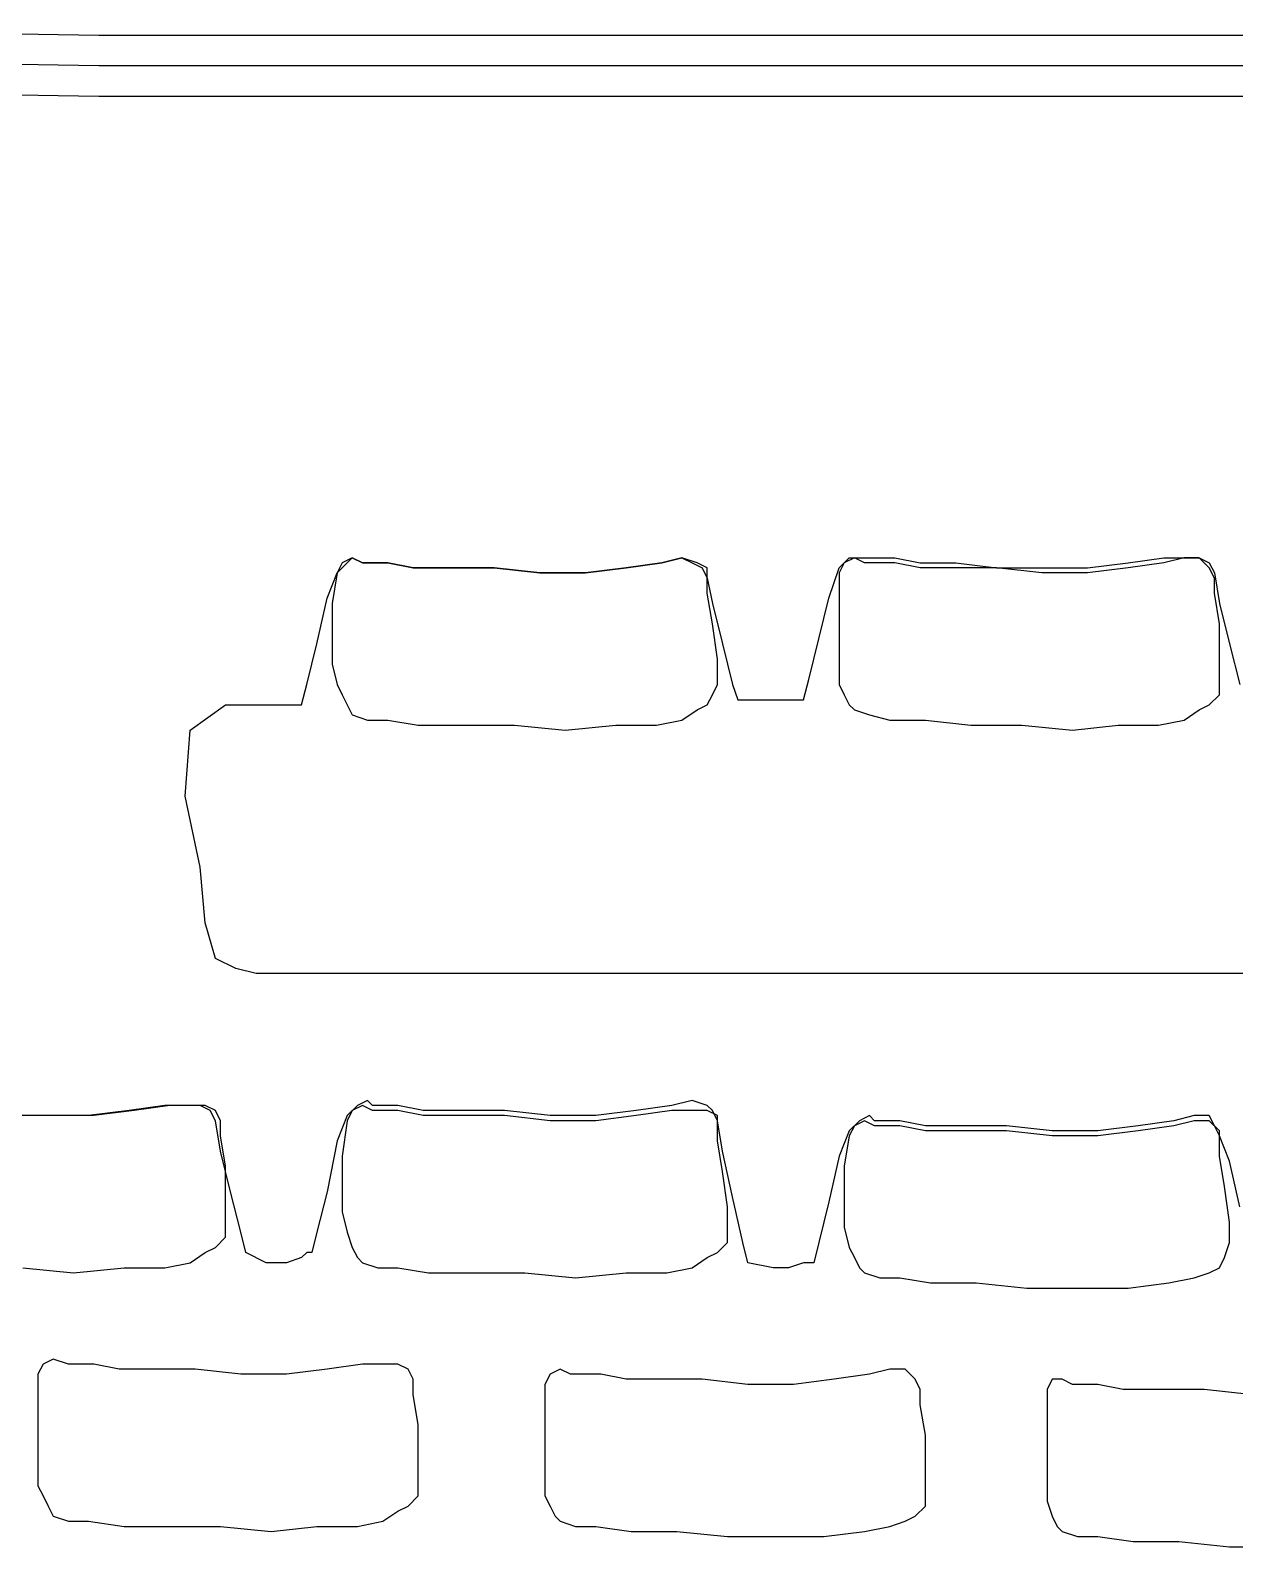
# Model space of a CAD drawing. Header units: millimetres. Extents: x 37541 to 999880, y 4425 to 1416340.
# Drawn here: x 370874.1 to 371206.4, y 1339032.4 to 1339450.7 of the extents above; entities that cross this region are included whole.
import ezdxf

# ---------------------------------------------------------------- set-up
doc = ezdxf.new("R2010")
doc.units = ezdxf.units.MM
doc.header["$LTSCALE"] = 150
doc.layers.get('0').update_dxf_attribs({"lineweight": 0})
doc.layers.add('-----20 General Symbol', color=3, linetype='Continuous')

# ---------------------------------------------------------------- blocks, each defined once
blk = doc.blocks.new('lkjlak')
for p, q in [((479690.73, 239227.23), (479650.61, 239227.88)), ((481048.47, 239227.23), (479690.73, 239227.23)), ((479690.73, 239223.35), (479650.61, 239224)), ((481048.47, 239223.35), (479690.73, 239223.35)), ((479650.61, 239220.11), (479690.73, 239219.47)), ((479690.73, 239219.47), (481048.47, 239219.47)), ((479721.15, 239158.63), (479722.44, 239159.93)), ((479721.8, 239159.93), (479721.15, 239158.63)), ((479721.8, 239159.93), (479721.15, 239158.63)), ((479723.09, 239160.58), (479721.8, 239159.93)), ((479723.09, 239160.58), (479721.8, 239159.93)), ((479722.44, 239159.93), (479723.09, 239160.58)), ((479723.09, 239160.58), (479724.39, 239159.93)), ((479724.39, 239159.93), (479723.09, 239160.58)), ((479724.39, 239159.93), (479723.09, 239160.58)), ((479724.39, 239159.93), (479725.68, 239159.93)), ((479725.68, 239159.93), (479724.39, 239159.93)), ((479725.68, 239159.93), (479724.39, 239159.93)), ((479725.68, 239159.93), (479727.62, 239159.93)), ((479727.62, 239159.93), (479725.68, 239159.93)), ((479727.62, 239159.93), (479725.68, 239159.93)), ((479725.68, 239159.93), (479725.68, 239159.93)), ((479727.62, 239159.93), (479730.86, 239159.28)), ((479730.86, 239159.28), (479727.62, 239159.93)), ((479730.86, 239159.28), (479727.62, 239159.93)), ((479758.04, 239159.28), (479762.57, 239159.93)), ((479762.57, 239159.93), (479758.04, 239159.28)), ((479762.57, 239159.93), (479758.04, 239159.28)), ((479762.57, 239159.93), (479765.16, 239160.58)), ((479765.16, 239160.58), (479762.57, 239159.93)), ((479765.16, 239160.58), (479762.57, 239159.93)), ((479762.57, 239159.93), (479762.57, 239159.93)), ((479765.16, 239160.58), (479766.45, 239159.93)), ((479767.1, 239159.93), (479765.16, 239160.58)), ((479767.1, 239159.93), (479765.16, 239160.58)), ((479766.45, 239159.93), (479767.75, 239159.28)), ((479768.39, 239159.28), (479767.1, 239159.93)), ((479768.39, 239159.28), (479767.1, 239159.93)), ((479785.22, 239159.28), (479786.51, 239160.58)), ((479785.87, 239159.93), (479785.22, 239158.63)), ((479785.87, 239159.93), (479785.22, 239158.63)), ((479787.16, 239160.58), (479785.87, 239159.93)), ((479787.16, 239160.58), (479785.87, 239159.93)), ((479786.51, 239160.58), (479787.81, 239160.58)), ((479788.45, 239159.93), (479787.16, 239160.58)), ((479788.45, 239159.93), (479787.16, 239160.58)), ((479787.81, 239160.58), (479789.1, 239160.58)), ((479790.4, 239159.93), (479788.45, 239159.93)), ((479790.4, 239159.93), (479788.45, 239159.93)), ((479789.1, 239160.58), (479790.4, 239160.58)), ((479790.4, 239160.58), (479792.34, 239160.58)), ((479792.34, 239159.93), (479790.4, 239159.93)), ((479792.34, 239159.93), (479790.4, 239159.93)), ((479790.4, 239159.93), (479790.4, 239159.93)), ((479792.34, 239160.58), (479795.57, 239159.93)), ((479795.57, 239159.28), (479792.34, 239159.93)), ((479795.57, 239159.28), (479792.34, 239159.93)), ((479795.57, 239159.93), (479800.1, 239159.93)), ((479800.1, 239159.93), (479805.28, 239159.28)), ((479816.93, 239159.28), (479822.11, 239159.93)), ((479822.11, 239159.93), (479826.64, 239160.58)), ((479826.64, 239159.93), (479822.11, 239159.28)), ((479826.64, 239159.93), (479822.11, 239159.28)), ((479826.64, 239160.58), (479829.23, 239160.58)), ((479829.23, 239160.58), (479826.64, 239159.93)), ((479829.23, 239160.58), (479826.64, 239159.93)), ((479826.64, 239159.93), (479826.64, 239159.93)), ((479829.23, 239160.58), (479831.17, 239160.58)), ((479831.17, 239160.58), (479829.23, 239160.58)), ((479831.17, 239160.58), (479829.23, 239160.58)), ((479831.17, 239160.58), (479832.46, 239159.93)), ((479832.46, 239159.28), (479831.17, 239160.58)), ((479832.46, 239159.28), (479831.17, 239160.58)), ((479832.46, 239159.93), (479833.11, 239158.63)), ((479719.86, 239155.4), (479721.15, 239158.63)), ((479721.15, 239158.63), (479720.5, 239154.75)), ((479721.15, 239158.63), (479720.5, 239154.75)), ((479721.15, 239158.63), (479721.15, 239158.63)), ((479730.86, 239159.28), (479735.39, 239159.28)), ((479735.39, 239159.28), (479730.86, 239159.28)), ((479735.39, 239159.28), (479730.86, 239159.28)), ((479735.39, 239159.28), (479741.21, 239159.28)), ((479741.21, 239159.28), (479735.39, 239159.28)), ((479741.21, 239159.28), (479735.39, 239159.28)), ((479741.21, 239159.28), (479747.04, 239158.63)), ((479747.04, 239158.63), (479741.21, 239159.28)), ((479747.04, 239158.63), (479741.21, 239159.28)), ((479747.04, 239158.63), (479752.86, 239158.63)), ((479752.86, 239158.63), (479747.04, 239158.63)), ((479752.86, 239158.63), (479747.04, 239158.63)), ((479752.86, 239158.63), (479758.04, 239159.28)), ((479758.04, 239159.28), (479752.86, 239158.63)), ((479758.04, 239159.28), (479752.86, 239158.63)), ((479767.75, 239159.28), (479768.39, 239157.99)), ((479768.39, 239157.99), (479768.39, 239159.28)), ((479768.39, 239157.99), (479768.39, 239159.28)), ((479768.39, 239157.99), (479769.04, 239154.75)), ((479768.39, 239156.04), (479768.39, 239157.99)), ((479768.39, 239157.99), (479768.39, 239157.99)), ((479768.39, 239157.99), (479768.39, 239157.99)), ((479768.39, 239156.04), (479768.39, 239157.99)), ((479783.92, 239155.4), (479785.22, 239159.28)), ((479785.22, 239158.63), (479785.22, 239154.75)), ((479785.22, 239158.63), (479785.22, 239158.63)), ((479785.22, 239158.63), (479785.22, 239154.75)), ((479800.1, 239159.28), (479795.57, 239159.28)), ((479800.1, 239159.28), (479795.57, 239159.28)), ((479805.28, 239159.28), (479800.1, 239159.28)), ((479805.28, 239159.28), (479800.1, 239159.28)), ((479805.28, 239159.28), (479811.1, 239159.28)), ((479811.1, 239158.63), (479805.28, 239159.28)), ((479811.1, 239158.63), (479805.28, 239159.28)), ((479811.1, 239159.28), (479816.93, 239159.28)), ((479816.93, 239158.63), (479811.1, 239158.63)), ((479816.93, 239158.63), (479811.1, 239158.63)), ((479822.11, 239159.28), (479816.93, 239158.63)), ((479822.11, 239159.28), (479816.93, 239158.63)), ((479833.11, 239157.99), (479832.46, 239159.28)), ((479833.11, 239157.99), (479832.46, 239159.28)), ((479833.11, 239158.63), (479833.76, 239154.75)), ((479833.11, 239156.04), (479833.11, 239157.99)), ((479833.11, 239157.99), (479833.11, 239157.99)), ((479833.11, 239157.99), (479833.11, 239157.99)), ((479833.11, 239156.04), (479833.11, 239157.99)), ((479769.04, 239152.16), (479768.39, 239156.04)), ((479769.04, 239152.16), (479768.39, 239156.04)), ((479833.76, 239152.16), (479833.11, 239156.04)), ((479833.76, 239152.16), (479833.11, 239156.04)), ((479718.56, 239149.57), (479719.86, 239155.4)), ((479720.5, 239154.75), (479720.5, 239150.87)), ((479720.5, 239154.75), (479720.5, 239150.87)), ((479769.04, 239154.75), (479770.33, 239149.57)), ((479782.63, 239150.22), (479783.92, 239155.4)), ((479785.22, 239154.75), (479785.22, 239150.87)), ((479785.22, 239154.75), (479785.22, 239150.87)), ((479833.76, 239154.75), (479835.05, 239149.57)), ((479769.69, 239147.63), (479769.04, 239152.16)), ((479769.69, 239147.63), (479769.04, 239152.16)), ((479833.76, 239147.63), (479833.76, 239152.16)), ((479833.76, 239147.63), (479833.76, 239152.16)), ((479720.5, 239150.87), (479720.5, 239146.98)), ((479720.5, 239150.87), (479720.5, 239146.98)), ((479781.34, 239145.04), (479782.63, 239150.22)), ((479785.22, 239150.87), (479785.22, 239146.98)), ((479785.22, 239150.87), (479785.22, 239146.98)), ((479717.27, 239144.4), (479718.56, 239149.57)), ((479770.33, 239149.57), (479771.63, 239144.4)), ((479835.05, 239149.57), (479836.34, 239144.4)), ((479720.5, 239146.98), (479721.15, 239144.4)), ((479720.5, 239146.98), (479721.15, 239144.4)), ((479769.69, 239144.4), (479769.69, 239147.63)), ((479769.69, 239144.4), (479769.69, 239147.63)), ((479785.22, 239146.98), (479785.22, 239144.4)), ((479785.22, 239146.98), (479785.22, 239144.4)), ((479833.76, 239144.4), (479833.76, 239147.63)), ((479833.76, 239144.4), (479833.76, 239147.63)), ((479716.62, 239141.81), (479717.27, 239144.4)), ((479721.15, 239144.4), (479721.8, 239143.1)), ((479721.15, 239144.4), (479721.15, 239144.4)), ((479721.15, 239144.4), (479721.8, 239143.1)), ((479769.04, 239143.1), (479769.69, 239144.4)), ((479769.04, 239143.1), (479769.69, 239144.4)), ((479769.69, 239144.4), (479769.69, 239144.4)), ((479771.63, 239144.4), (479772.28, 239142.45)), ((479780.69, 239142.45), (479781.34, 239145.04)), ((479785.22, 239144.4), (479785.87, 239143.1)), ((479785.22, 239144.4), (479785.22, 239144.4)), ((479785.22, 239144.4), (479785.87, 239143.1)), ((479833.76, 239143.1), (479833.76, 239144.4)), ((479833.76, 239143.1), (479833.76, 239144.4)), ((479833.76, 239144.4), (479833.76, 239144.4)), ((479721.8, 239143.1), (479722.44, 239141.81)), ((479721.8, 239143.1), (479722.44, 239141.81)), ((479768.39, 239141.81), (479769.04, 239143.1)), ((479768.39, 239141.81), (479769.04, 239143.1)), ((479772.28, 239142.45), (479774.86, 239142.45)), ((479774.86, 239142.45), (479777.45, 239142.45)), ((479777.45, 239142.45), (479778.75, 239142.45)), ((479778.75, 239142.45), (479780.04, 239142.45)), ((479780.04, 239142.45), (479780.69, 239142.45)), ((479785.87, 239143.1), (479786.51, 239141.81)), ((479785.87, 239143.1), (479786.51, 239141.81)), ((479832.46, 239141.81), (479833.76, 239143.1)), ((479832.46, 239141.81), (479833.76, 239143.1)), ((479702.38, 239138.57), (479706.91, 239141.81)), ((479706.91, 239141.81), (479716.62, 239141.81)), ((479716.62, 239141.81), (479716.62, 239141.81)), ((479722.44, 239141.81), (479723.09, 239140.51)), ((479722.44, 239141.81), (479723.09, 239140.51)), ((479723.09, 239140.51), (479725.03, 239139.87)), ((479723.09, 239140.51), (479725.03, 239139.87)), ((479765.16, 239139.87), (479767.1, 239141.16)), ((479765.16, 239139.87), (479767.1, 239141.16)), ((479767.1, 239141.16), (479768.39, 239141.81)), ((479767.1, 239141.16), (479768.39, 239141.81)), ((479786.51, 239141.81), (479787.16, 239141.16)), ((479786.51, 239141.81), (479787.16, 239141.16)), ((479787.16, 239141.16), (479789.1, 239140.51)), ((479787.16, 239141.16), (479789.1, 239140.51)), ((479789.1, 239140.51), (479791.69, 239139.87)), ((479789.1, 239140.51), (479789.1, 239140.51)), ((479789.1, 239140.51), (479791.69, 239139.87)), ((479829.23, 239139.87), (479831.17, 239141.16)), ((479829.23, 239139.87), (479831.17, 239141.16)), ((479831.17, 239141.16), (479832.46, 239141.81)), ((479831.17, 239141.16), (479832.46, 239141.81)), ((479701.74, 239130.16), (479702.38, 239138.57)), ((479725.03, 239139.87), (479727.62, 239139.87)), ((479725.03, 239139.87), (479725.03, 239139.87)), ((479725.03, 239139.87), (479727.62, 239139.87)), ((479727.62, 239139.87), (479731.5, 239139.22)), ((479727.62, 239139.87), (479731.5, 239139.22)), ((479731.5, 239139.22), (479737.33, 239139.22)), ((479731.5, 239139.22), (479737.33, 239139.22)), ((479737.33, 239139.22), (479743.8, 239139.22)), ((479737.33, 239139.22), (479743.8, 239139.22)), ((479743.8, 239139.22), (479750.27, 239138.57)), ((479743.8, 239139.22), (479750.27, 239138.57)), ((479750.27, 239138.57), (479756.74, 239139.22)), ((479750.27, 239138.57), (479756.74, 239139.22)), ((479756.74, 239139.22), (479761.92, 239139.22)), ((479756.74, 239139.22), (479761.92, 239139.22)), ((479761.92, 239139.22), (479765.16, 239139.87)), ((479761.92, 239139.22), (479765.16, 239139.87)), ((479765.16, 239139.87), (479765.16, 239139.87)), ((479791.69, 239139.87), (479796.22, 239139.87)), ((479791.69, 239139.87), (479796.22, 239139.87)), ((479796.22, 239139.87), (479802.04, 239139.22)), ((479796.22, 239139.87), (479802.04, 239139.22)), ((479802.04, 239139.22), (479808.52, 239139.22)), ((479802.04, 239139.22), (479808.52, 239139.22)), ((479808.52, 239139.22), (479814.99, 239138.57)), ((479808.52, 239139.22), (479814.99, 239138.57)), ((479814.99, 239138.57), (479820.81, 239139.22)), ((479814.99, 239138.57), (479820.81, 239139.22)), ((479820.81, 239139.22), (479825.99, 239139.22)), ((479820.81, 239139.22), (479825.99, 239139.22)), ((479825.99, 239139.22), (479829.23, 239139.87)), ((479825.99, 239139.22), (479829.23, 239139.87)), ((479829.23, 239139.87), (479829.23, 239139.87)), ((479703.68, 239121.1), (479701.74, 239130.16)), ((479704.32, 239113.98), (479703.68, 239121.1)), ((479705.62, 239109.45), (479704.32, 239113.98)), ((479708.21, 239108.16), (479705.62, 239109.45)), ((479710.8, 239107.51), (479708.21, 239108.16)), ((479712.09, 239107.51), (479710.8, 239107.51)), ((479714.68, 239107.51), (479712.09, 239107.51)), ((479723.09, 239107.51), (479714.68, 239107.51)), ((479735.39, 239107.51), (479723.09, 239107.51)), ((479752.21, 239107.51), (479735.39, 239107.51)), ((479771.63, 239107.51), (479752.21, 239107.51)), ((479792.98, 239107.51), (479771.63, 239107.51)), ((479816.28, 239107.51), (479792.98, 239107.51)), ((479840.23, 239107.51), (479816.28, 239107.51)), ((479699.15, 239090.68), (479694.62, 239090.04)), ((479699.79, 239090.68), (479695.26, 239090.04)), ((479699.79, 239090.68), (479695.26, 239090.04)), ((479701.74, 239090.68), (479699.15, 239090.68)), ((479702.38, 239090.68), (479699.79, 239090.68)), ((479702.38, 239090.68), (479699.79, 239090.68)), ((479699.79, 239090.68), (479699.79, 239090.68)), ((479703.68, 239090.68), (479701.74, 239090.68)), ((479704.32, 239090.68), (479702.38, 239090.68)), ((479704.32, 239090.68), (479702.38, 239090.68)), ((479704.97, 239090.04), (479703.68, 239090.68)), ((479705.62, 239090.04), (479704.32, 239090.68)), ((479705.62, 239090.04), (479704.32, 239090.68)), ((479723.74, 239090.68), (479722.44, 239089.39)), ((479724.39, 239090.68), (479723.09, 239090.04)), ((479724.39, 239090.68), (479723.09, 239090.04)), ((479725.03, 239091.33), (479723.74, 239090.68)), ((479725.68, 239090.04), (479724.39, 239090.68)), ((479725.68, 239090.04), (479724.39, 239090.68)), ((479725.68, 239090.68), (479725.03, 239091.33)), ((479726.97, 239090.68), (479725.68, 239090.68)), ((479728.92, 239090.68), (479726.97, 239090.68)), ((479732.15, 239090.04), (479728.92, 239090.68)), ((479763.86, 239090.68), (479759.33, 239090.04)), ((479766.45, 239091.33), (479763.86, 239090.68)), ((479768.39, 239090.68), (479766.45, 239091.33)), ((479769.04, 239090.04), (479768.39, 239090.68)), ((479683.62, 239089.39), (479677.79, 239089.39)), ((479684.26, 239089.39), (479678.44, 239089.39)), ((479684.26, 239089.39), (479678.44, 239089.39)), ((479689.44, 239089.39), (479683.62, 239089.39)), ((479690.09, 239089.39), (479684.26, 239089.39)), ((479690.09, 239089.39), (479684.26, 239089.39)), ((479694.62, 239090.04), (479689.44, 239089.39)), ((479695.26, 239090.04), (479690.09, 239089.39)), ((479695.26, 239090.04), (479690.09, 239089.39)), ((479705.62, 239088.74), (479704.97, 239090.04)), ((479706.27, 239088.74), (479705.62, 239090.04)), ((479706.27, 239088.74), (479705.62, 239090.04)), ((479706.27, 239084.86), (479705.62, 239088.74)), ((479706.27, 239086.8), (479706.27, 239088.74)), ((479706.27, 239088.74), (479706.27, 239088.74)), ((479706.27, 239088.74), (479706.27, 239088.74)), ((479706.27, 239086.8), (479706.27, 239088.74)), ((479722.44, 239089.39), (479721.15, 239086.15)), ((479722.44, 239088.74), (479721.8, 239084.21)), ((479722.44, 239088.74), (479721.8, 239084.21)), ((479723.09, 239090.04), (479722.44, 239088.74)), ((479723.09, 239090.04), (479722.44, 239088.74)), ((479722.44, 239088.74), (479722.44, 239088.74)), ((479727.62, 239090.04), (479725.68, 239090.04)), ((479727.62, 239090.04), (479725.68, 239090.04)), ((479728.92, 239090.04), (479727.62, 239090.04)), ((479728.92, 239090.04), (479727.62, 239090.04)), ((479727.62, 239090.04), (479727.62, 239090.04)), ((479732.15, 239089.39), (479728.92, 239090.04)), ((479732.15, 239089.39), (479728.92, 239090.04)), ((479736.68, 239090.04), (479732.15, 239090.04)), ((479736.68, 239089.39), (479732.15, 239089.39)), ((479736.68, 239089.39), (479732.15, 239089.39)), ((479742.51, 239090.04), (479736.68, 239090.04)), ((479742.51, 239089.39), (479736.68, 239089.39)), ((479742.51, 239089.39), (479736.68, 239089.39)), ((479748.33, 239089.39), (479742.51, 239090.04)), ((479748.33, 239088.74), (479742.51, 239089.39)), ((479748.33, 239088.74), (479742.51, 239089.39)), ((479754.16, 239089.39), (479748.33, 239089.39)), ((479754.16, 239088.74), (479748.33, 239088.74)), ((479754.16, 239088.74), (479748.33, 239088.74)), ((479759.33, 239090.04), (479754.16, 239089.39)), ((479759.33, 239089.39), (479754.16, 239088.74)), ((479759.33, 239089.39), (479754.16, 239088.74)), ((479763.86, 239090.04), (479759.33, 239089.39)), ((479763.86, 239090.04), (479759.33, 239089.39)), ((479766.45, 239090.04), (479763.86, 239090.04)), ((479766.45, 239090.04), (479763.86, 239090.04)), ((479763.86, 239090.04), (479763.86, 239090.04)), ((479768.39, 239090.04), (479766.45, 239090.04)), ((479768.39, 239090.04), (479766.45, 239090.04)), ((479769.69, 239089.39), (479768.39, 239090.04)), ((479769.69, 239089.39), (479768.39, 239090.04)), ((479769.69, 239088.74), (479769.04, 239090.04)), ((479769.69, 239088.09), (479769.69, 239089.39)), ((479769.69, 239088.09), (479769.69, 239089.39)), ((479770.33, 239084.86), (479769.69, 239088.74)), ((479787.81, 239088.74), (479786.51, 239087.45)), ((479788.45, 239088.74), (479787.16, 239088.09)), ((479788.45, 239088.74), (479787.16, 239088.09)), ((479789.1, 239089.39), (479787.81, 239088.74)), ((479789.75, 239088.09), (479788.45, 239088.74)), ((479789.75, 239088.09), (479788.45, 239088.74)), ((479789.75, 239088.74), (479789.1, 239089.39)), ((479791.04, 239088.74), (479789.75, 239088.74)), ((479792.98, 239088.74), (479791.04, 239088.74)), ((479796.22, 239088.09), (479792.98, 239088.74)), ((479827.93, 239088.74), (479823.4, 239088.09)), ((479830.52, 239089.39), (479827.93, 239088.74)), ((479830.52, 239088.74), (479827.93, 239088.09)), ((479830.52, 239088.74), (479827.93, 239088.09)), ((479832.46, 239089.39), (479830.52, 239089.39)), ((479832.46, 239088.74), (479830.52, 239088.74)), ((479832.46, 239088.74), (479830.52, 239088.74)), ((479833.11, 239088.09), (479832.46, 239089.39)), ((479833.76, 239087.45), (479832.46, 239088.74)), ((479833.76, 239087.45), (479832.46, 239088.74)), ((479706.91, 239082.92), (479706.27, 239086.8)), ((479706.91, 239082.92), (479706.27, 239086.8)), ((479769.69, 239086.15), (479769.69, 239088.09)), ((479769.69, 239088.09), (479769.69, 239088.09)), ((479769.69, 239088.09), (479769.69, 239088.09)), ((479769.69, 239086.15), (479769.69, 239088.09)), ((479786.51, 239087.45), (479785.22, 239084.21)), ((479786.51, 239086.8), (479785.87, 239082.92)), ((479786.51, 239086.8), (479785.87, 239082.92)), ((479787.16, 239088.09), (479786.51, 239086.8)), ((479787.16, 239088.09), (479786.51, 239086.8)), ((479786.51, 239086.8), (479786.51, 239086.8)), ((479791.04, 239088.09), (479789.75, 239088.09)), ((479791.04, 239088.09), (479789.75, 239088.09)), ((479792.98, 239088.09), (479791.04, 239088.09)), ((479792.98, 239088.09), (479791.04, 239088.09)), ((479791.04, 239088.09), (479791.04, 239088.09)), ((479796.22, 239087.45), (479792.98, 239088.09)), ((479796.22, 239087.45), (479792.98, 239088.09)), ((479800.75, 239088.09), (479796.22, 239088.09)), ((479800.75, 239087.45), (479796.22, 239087.45)), ((479800.75, 239087.45), (479796.22, 239087.45)), ((479806.57, 239088.09), (479800.75, 239088.09)), ((479806.57, 239087.45), (479800.75, 239087.45)), ((479806.57, 239087.45), (479800.75, 239087.45)), ((479812.4, 239087.45), (479806.57, 239088.09)), ((479812.4, 239086.8), (479806.57, 239087.45)), ((479812.4, 239086.8), (479806.57, 239087.45)), ((479818.22, 239087.45), (479812.4, 239087.45)), ((479818.22, 239086.8), (479812.4, 239086.8)), ((479818.22, 239086.8), (479812.4, 239086.8)), ((479823.4, 239088.09), (479818.22, 239087.45)), ((479823.4, 239087.45), (479818.22, 239086.8)), ((479823.4, 239087.45), (479818.22, 239086.8)), ((479827.93, 239088.09), (479823.4, 239087.45)), ((479827.93, 239088.09), (479823.4, 239087.45)), ((479827.93, 239088.09), (479827.93, 239088.09)), ((479833.76, 239086.8), (479833.11, 239088.09)), ((479833.76, 239086.15), (479833.76, 239087.45)), ((479833.76, 239086.15), (479833.76, 239087.45)), ((479835.05, 239083.56), (479833.76, 239086.8)), ((479707.56, 239079.68), (479706.27, 239084.86)), ((479721.15, 239086.15), (479719.86, 239079.68)), ((479770.33, 239082.27), (479769.69, 239086.15)), ((479770.33, 239082.27), (479769.69, 239086.15)), ((479771.63, 239079.03), (479770.33, 239084.86)), ((479833.76, 239084.21), (479833.76, 239086.15)), ((479833.76, 239086.15), (479833.76, 239086.15)), ((479833.76, 239086.15), (479833.76, 239086.15)), ((479833.76, 239084.21), (479833.76, 239086.15)), ((479706.91, 239078.39), (479706.91, 239082.92)), ((479706.91, 239078.39), (479706.91, 239082.92)), ((479721.8, 239084.21), (479721.8, 239080.33)), ((479721.8, 239084.21), (479721.8, 239080.33)), ((479785.22, 239084.21), (479783.92, 239078.39)), ((479785.87, 239082.92), (479785.87, 239079.03)), ((479785.87, 239082.92), (479785.87, 239079.03)), ((479834.4, 239080.33), (479833.76, 239084.21)), ((479834.4, 239080.33), (479833.76, 239084.21)), ((479836.34, 239077.74), (479835.05, 239083.56)), ((479770.98, 239077.74), (479770.33, 239082.27)), ((479770.98, 239077.74), (479770.33, 239082.27)), ((479708.85, 239074.5), (479707.56, 239079.68)), ((479719.86, 239079.68), (479718.56, 239074.5)), ((479721.8, 239080.33), (479721.8, 239077.09)), ((479721.8, 239080.33), (479721.8, 239077.09)), ((479772.92, 239073.21), (479771.63, 239079.03)), ((479785.87, 239079.03), (479785.87, 239075.15)), ((479785.87, 239079.03), (479785.87, 239075.15)), ((479835.05, 239075.8), (479834.4, 239080.33)), ((479835.05, 239075.8), (479834.4, 239080.33)), ((479706.91, 239075.15), (479706.91, 239078.39)), ((479706.91, 239075.15), (479706.91, 239078.39)), ((479721.8, 239077.09), (479722.44, 239074.5)), ((479721.8, 239077.09), (479722.44, 239074.5)), ((479770.98, 239074.5), (479770.98, 239077.74)), ((479770.98, 239074.5), (479770.98, 239077.74)), ((479783.92, 239078.39), (479782.63, 239073.21)), ((479706.91, 239073.86), (479706.91, 239075.15)), ((479706.91, 239073.86), (479706.91, 239075.15)), ((479706.91, 239075.15), (479706.91, 239075.15)), ((479785.87, 239075.15), (479786.51, 239072.56)), ((479785.87, 239075.15), (479786.51, 239072.56)), ((479835.05, 239073.21), (479835.05, 239075.8)), ((479835.05, 239073.21), (479835.05, 239075.8)), ((479705.62, 239072.56), (479706.91, 239073.86)), ((479705.62, 239072.56), (479706.91, 239073.86)), ((479709.5, 239071.91), (479708.85, 239074.5)), ((479718.56, 239074.5), (479717.91, 239071.91)), ((479722.44, 239074.5), (479723.09, 239072.56)), ((479722.44, 239074.5), (479722.44, 239074.5)), ((479722.44, 239074.5), (479723.09, 239072.56)), ((479769.69, 239071.91), (479770.98, 239073.21)), ((479769.69, 239071.91), (479770.98, 239073.21)), ((479770.98, 239073.21), (479770.98, 239074.5)), ((479770.98, 239073.21), (479770.98, 239074.5)), ((479770.98, 239074.5), (479770.98, 239074.5)), ((479773.57, 239070.62), (479772.92, 239073.21)), ((479782.63, 239073.21), (479781.98, 239070.62)), ((479834.4, 239071.27), (479835.05, 239073.21)), ((479834.4, 239071.27), (479835.05, 239073.21)), ((479835.05, 239073.21), (479835.05, 239073.21)), ((479702.38, 239070.62), (479704.32, 239071.91)), ((479702.38, 239070.62), (479704.32, 239071.91)), ((479704.32, 239071.91), (479705.62, 239072.56)), ((479704.32, 239071.91), (479705.62, 239072.56)), ((479712.09, 239070.62), (479709.5, 239071.91)), ((479716.62, 239071.27), (479714.68, 239070.62)), ((479717.27, 239071.91), (479716.62, 239071.27)), ((479717.91, 239071.91), (479717.27, 239071.91)), ((479723.09, 239072.56), (479723.74, 239071.27)), ((479723.09, 239072.56), (479723.74, 239071.27)), ((479723.74, 239071.27), (479724.39, 239070.62)), ((479723.74, 239071.27), (479724.39, 239070.62)), ((479766.45, 239069.97), (479768.39, 239071.27)), ((479766.45, 239069.97), (479768.39, 239071.27)), ((479768.39, 239071.27), (479769.69, 239071.91)), ((479768.39, 239071.27), (479769.69, 239071.91)), ((479786.51, 239072.56), (479787.16, 239071.27)), ((479786.51, 239072.56), (479786.51, 239072.56)), ((479786.51, 239072.56), (479787.16, 239071.27)), ((479787.16, 239071.27), (479787.81, 239069.97)), ((479787.16, 239071.27), (479787.81, 239069.97)), ((479833.76, 239069.97), (479834.4, 239071.27)), ((479833.76, 239069.97), (479834.4, 239071.27)), ((479681.03, 239069.97), (479687.5, 239069.33)), ((479681.03, 239069.97), (479687.5, 239069.33)), ((479687.5, 239069.33), (479693.97, 239069.97)), ((479687.5, 239069.33), (479693.97, 239069.97)), ((479693.97, 239069.97), (479699.15, 239069.97)), ((479693.97, 239069.97), (479699.15, 239069.97)), ((479699.15, 239069.97), (479702.38, 239070.62)), ((479699.15, 239069.97), (479702.38, 239070.62)), ((479702.38, 239070.62), (479702.38, 239070.62)), ((479714.68, 239070.62), (479712.09, 239070.62)), ((479724.39, 239070.62), (479726.33, 239069.97)), ((479724.39, 239070.62), (479726.33, 239069.97)), ((479726.33, 239069.97), (479728.92, 239069.97)), ((479726.33, 239069.97), (479726.33, 239069.97)), ((479726.33, 239069.97), (479728.92, 239069.97)), ((479728.92, 239069.97), (479732.8, 239069.33)), ((479728.92, 239069.97), (479732.8, 239069.33)), ((479732.8, 239069.33), (479738.62, 239069.33)), ((479732.8, 239069.33), (479738.62, 239069.33)), ((479738.62, 239069.33), (479745.09, 239069.33)), ((479738.62, 239069.33), (479745.09, 239069.33)), ((479745.09, 239069.33), (479751.57, 239068.68)), ((479745.09, 239069.33), (479751.57, 239068.68)), ((479751.57, 239068.68), (479758.04, 239069.33)), ((479751.57, 239068.68), (479758.04, 239069.33)), ((479758.04, 239069.33), (479763.22, 239069.33)), ((479758.04, 239069.33), (479763.22, 239069.33)), ((479763.22, 239069.33), (479766.45, 239069.97)), ((479763.22, 239069.33), (479766.45, 239069.97)), ((479766.45, 239069.97), (479766.45, 239069.97)), ((479776.81, 239069.97), (479773.57, 239070.62)), ((479778.75, 239069.97), (479776.81, 239069.97)), ((479780.69, 239070.62), (479778.75, 239069.97)), ((479781.34, 239070.62), (479780.69, 239070.62)), ((479781.98, 239070.62), (479781.34, 239070.62)), ((479787.81, 239069.97), (479788.45, 239069.33)), ((479787.81, 239069.97), (479788.45, 239069.33)), ((479788.45, 239069.33), (479790.4, 239068.68)), ((479788.45, 239069.33), (479790.4, 239068.68)), ((479830.52, 239068.68), (479832.46, 239069.33)), ((479830.52, 239068.68), (479832.46, 239069.33)), ((479832.46, 239069.33), (479833.76, 239069.97)), ((479832.46, 239069.33), (479833.76, 239069.97)), ((479790.4, 239068.68), (479792.98, 239068.68)), ((479790.4, 239068.68), (479790.4, 239068.68)), ((479790.4, 239068.68), (479792.98, 239068.68)), ((479792.98, 239068.68), (479796.87, 239068.03)), ((479792.98, 239068.68), (479796.87, 239068.03)), ((479796.87, 239068.03), (479802.69, 239068.03)), ((479796.87, 239068.03), (479802.69, 239068.03)), ((479802.69, 239068.03), (479809.16, 239067.38)), ((479802.69, 239068.03), (479809.16, 239067.38)), ((479809.16, 239067.38), (479815.63, 239067.38)), ((479809.16, 239067.38), (479815.63, 239067.38)), ((479815.63, 239067.38), (479822.11, 239067.38)), ((479815.63, 239067.38), (479822.11, 239067.38)), ((479822.11, 239067.38), (479827.28, 239068.03)), ((479822.11, 239067.38), (479827.28, 239068.03)), ((479827.28, 239068.03), (479830.52, 239068.68)), ((479827.28, 239068.03), (479830.52, 239068.68)), ((479830.52, 239068.68), (479830.52, 239068.68)), ((479683.62, 239057.68), (479682.97, 239056.38)), ((479683.62, 239057.68), (479682.97, 239056.38)), ((479684.91, 239058.32), (479683.62, 239057.68)), ((479684.91, 239058.32), (479683.62, 239057.68)), ((479686.85, 239057.68), (479684.91, 239058.32)), ((479686.85, 239057.68), (479684.91, 239058.32)), ((479688.15, 239057.68), (479686.85, 239057.68)), ((479688.15, 239057.68), (479686.85, 239057.68)), ((479690.09, 239057.68), (479688.15, 239057.68)), ((479690.09, 239057.68), (479688.15, 239057.68)), ((479688.15, 239057.68), (479688.15, 239057.68)), ((479693.32, 239057.03), (479690.09, 239057.68)), ((479693.32, 239057.03), (479690.09, 239057.68)), ((479724.39, 239057.68), (479719.86, 239057.03)), ((479724.39, 239057.68), (479719.86, 239057.03)), ((479726.97, 239057.68), (479724.39, 239057.68)), ((479726.97, 239057.68), (479724.39, 239057.68)), ((479724.39, 239057.68), (479724.39, 239057.68)), ((479728.92, 239057.68), (479726.97, 239057.68)), ((479728.92, 239057.68), (479726.97, 239057.68)), ((479730.21, 239057.03), (479728.92, 239057.68)), ((479730.21, 239057.03), (479728.92, 239057.68)), ((479682.97, 239056.38), (479682.97, 239052.5)), ((479682.97, 239056.38), (479682.97, 239056.38)), ((479682.97, 239056.38), (479682.97, 239052.5)), ((479697.85, 239057.03), (479693.32, 239057.03)), ((479697.85, 239057.03), (479693.32, 239057.03)), ((479703.03, 239057.03), (479697.85, 239057.03)), ((479703.03, 239057.03), (479697.85, 239057.03)), ((479708.85, 239056.38), (479703.03, 239057.03)), ((479708.85, 239056.38), (479703.03, 239057.03)), ((479714.68, 239056.38), (479708.85, 239056.38)), ((479714.68, 239056.38), (479708.85, 239056.38)), ((479719.86, 239057.03), (479714.68, 239056.38)), ((479719.86, 239057.03), (479714.68, 239056.38)), ((479730.86, 239055.74), (479730.21, 239057.03)), ((479730.86, 239055.74), (479730.21, 239057.03)), ((479730.86, 239053.79), (479730.86, 239055.74)), ((479730.86, 239055.74), (479730.86, 239055.74)), ((479730.86, 239055.74), (479730.86, 239055.74)), ((479730.86, 239053.79), (479730.86, 239055.74)), ((479748.33, 239056.38), (479747.68, 239055.09)), ((479748.33, 239056.38), (479747.68, 239055.09)), ((479749.62, 239057.03), (479748.33, 239056.38)), ((479749.62, 239057.03), (479748.33, 239056.38)), ((479750.92, 239056.38), (479749.62, 239057.03)), ((479750.92, 239056.38), (479749.62, 239057.03)), ((479752.86, 239056.38), (479750.92, 239056.38)), ((479752.86, 239056.38), (479750.92, 239056.38)), ((479754.8, 239056.38), (479752.86, 239056.38)), ((479754.8, 239056.38), (479752.86, 239056.38)), ((479752.86, 239056.38), (479752.86, 239056.38)), ((479758.04, 239055.74), (479754.8, 239056.38)), ((479758.04, 239055.74), (479754.8, 239056.38)), ((479762.57, 239055.74), (479758.04, 239055.74)), ((479762.57, 239055.74), (479758.04, 239055.74)), ((479767.75, 239055.74), (479762.57, 239055.74)), ((479767.75, 239055.74), (479762.57, 239055.74)), ((479773.57, 239055.09), (479767.75, 239055.74)), ((479773.57, 239055.09), (479767.75, 239055.74)), ((479784.57, 239055.74), (479779.39, 239055.09)), ((479784.57, 239055.74), (479779.39, 239055.09)), ((479789.1, 239056.38), (479784.57, 239055.74)), ((479789.1, 239056.38), (479784.57, 239055.74)), ((479791.69, 239057.03), (479789.1, 239056.38)), ((479791.69, 239057.03), (479789.1, 239056.38)), ((479789.1, 239056.38), (479789.1, 239056.38)), ((479793.63, 239057.03), (479791.69, 239057.03)), ((479793.63, 239057.03), (479791.69, 239057.03)), ((479794.93, 239055.74), (479793.63, 239057.03)), ((479794.93, 239055.74), (479793.63, 239057.03)), ((479795.57, 239054.44), (479794.93, 239055.74)), ((479795.57, 239054.44), (479794.93, 239055.74)), ((479812.4, 239055.74), (479811.75, 239054.44)), ((479812.4, 239055.74), (479811.75, 239054.44)), ((479813.69, 239055.74), (479812.4, 239055.74)), ((479813.69, 239055.74), (479812.4, 239055.74)), ((479814.99, 239055.09), (479813.69, 239055.74)), ((479814.99, 239055.09), (479813.69, 239055.74)), ((479731.5, 239049.91), (479730.86, 239053.79)), ((479731.5, 239049.91), (479730.86, 239053.79)), ((479747.68, 239055.09), (479747.68, 239051.21)), ((479747.68, 239055.09), (479747.68, 239055.09)), ((479747.68, 239055.09), (479747.68, 239051.21)), ((479779.39, 239055.09), (479773.57, 239055.09)), ((479779.39, 239055.09), (479773.57, 239055.09)), ((479795.57, 239052.5), (479795.57, 239054.44)), ((479795.57, 239054.44), (479795.57, 239054.44)), ((479795.57, 239054.44), (479795.57, 239054.44)), ((479795.57, 239052.5), (479795.57, 239054.44)), ((479811.75, 239054.44), (479811.75, 239049.91)), ((479811.75, 239054.44), (479811.75, 239054.44)), ((479811.75, 239054.44), (479811.75, 239049.91)), ((479816.93, 239055.09), (479814.99, 239055.09)), ((479816.93, 239055.09), (479814.99, 239055.09)), ((479818.22, 239055.09), (479816.93, 239055.09)), ((479818.22, 239055.09), (479816.93, 239055.09)), ((479816.93, 239055.09), (479816.93, 239055.09)), ((479821.46, 239054.44), (479818.22, 239055.09)), ((479821.46, 239054.44), (479818.22, 239055.09)), ((479825.99, 239054.44), (479821.46, 239054.44)), ((479825.99, 239054.44), (479821.46, 239054.44)), ((479831.81, 239054.44), (479825.99, 239054.44)), ((479831.81, 239054.44), (479825.99, 239054.44)), ((479837.64, 239053.79), (479831.81, 239054.44)), ((479837.64, 239053.79), (479831.81, 239054.44)), ((479682.97, 239052.5), (479682.97, 239048.62)), ((479682.97, 239052.5), (479682.97, 239048.62)), ((479796.22, 239048.62), (479795.57, 239052.5)), ((479796.22, 239048.62), (479795.57, 239052.5)), ((479731.5, 239045.38), (479731.5, 239049.91)), ((479731.5, 239045.38), (479731.5, 239049.91)), ((479747.68, 239051.21), (479747.68, 239047.32)), ((479747.68, 239051.21), (479747.68, 239047.32)), ((479811.75, 239049.91), (479811.75, 239046.03)), ((479811.75, 239049.91), (479811.75, 239046.03)), ((479682.97, 239048.62), (479682.97, 239044.73)), ((479682.97, 239048.62), (479682.97, 239044.73)), ((479796.22, 239044.09), (479796.22, 239048.62)), ((479796.22, 239044.09), (479796.22, 239048.62)), ((479747.68, 239047.32), (479747.68, 239043.44)), ((479747.68, 239047.32), (479747.68, 239043.44)), ((479811.75, 239046.03), (479811.75, 239042.15)), ((479811.75, 239046.03), (479811.75, 239042.15)), ((479682.97, 239044.73), (479682.97, 239042.15)), ((479682.97, 239044.73), (479682.97, 239042.15)), ((479731.5, 239042.15), (479731.5, 239045.38)), ((479731.5, 239042.15), (479731.5, 239045.38)), ((479796.22, 239041.5), (479796.22, 239044.09)), ((479796.22, 239041.5), (479796.22, 239044.09)), ((479682.97, 239042.15), (479683.62, 239040.85)), ((479682.97, 239042.15), (479682.97, 239042.15)), ((479682.97, 239042.15), (479683.62, 239040.85)), ((479731.5, 239040.85), (479731.5, 239042.15)), ((479731.5, 239040.85), (479731.5, 239042.15)), ((479731.5, 239042.15), (479731.5, 239042.15)), ((479747.68, 239043.44), (479747.68, 239040.85)), ((479747.68, 239043.44), (479747.68, 239040.85)), ((479811.75, 239042.15), (479811.75, 239040.2)), ((479811.75, 239042.15), (479811.75, 239040.2)), ((479683.62, 239040.85), (479684.26, 239039.56)), ((479683.62, 239040.85), (479684.26, 239039.56)), ((479730.21, 239039.56), (479731.5, 239040.85)), ((479730.21, 239039.56), (479731.5, 239040.85)), ((479747.68, 239040.85), (479748.33, 239039.56)), ((479747.68, 239040.85), (479747.68, 239040.85)), ((479747.68, 239040.85), (479748.33, 239039.56)), ((479796.22, 239039.56), (479796.22, 239041.5)), ((479796.22, 239039.56), (479796.22, 239041.5)), ((479796.22, 239041.5), (479796.22, 239041.5)), ((479811.75, 239040.2), (479812.4, 239038.26)), ((479811.75, 239040.2), (479811.75, 239040.2)), ((479811.75, 239040.2), (479812.4, 239038.26)), ((479684.26, 239039.56), (479684.91, 239038.26)), ((479684.26, 239039.56), (479684.91, 239038.26)), ((479684.91, 239038.26), (479686.85, 239037.62)), ((479684.91, 239038.26), (479686.85, 239037.62)), ((479726.97, 239037.62), (479728.92, 239038.91)), ((479726.97, 239037.62), (479728.92, 239038.91)), ((479728.92, 239038.91), (479730.21, 239039.56)), ((479728.92, 239038.91), (479730.21, 239039.56)), ((479748.33, 239039.56), (479748.98, 239038.26)), ((479748.33, 239039.56), (479748.98, 239038.26)), ((479748.98, 239038.26), (479749.62, 239037.62)), ((479748.98, 239038.26), (479749.62, 239037.62)), ((479793.63, 239037.62), (479794.93, 239038.26)), ((479793.63, 239037.62), (479794.93, 239038.26)), ((479794.93, 239038.26), (479796.22, 239039.56)), ((479794.93, 239038.26), (479796.22, 239039.56)), ((479812.4, 239038.26), (479813.05, 239036.97)), ((479812.4, 239038.26), (479813.05, 239036.97)), ((479686.85, 239037.62), (479689.44, 239037.62)), ((479686.85, 239037.62), (479686.85, 239037.62)), ((479686.85, 239037.62), (479689.44, 239037.62)), ((479689.44, 239037.62), (479693.97, 239036.97)), ((479689.44, 239037.62), (479693.97, 239036.97)), ((479693.97, 239036.97), (479699.79, 239036.97)), ((479693.97, 239036.97), (479699.79, 239036.97)), ((479699.79, 239036.97), (479706.27, 239036.97)), ((479699.79, 239036.97), (479706.27, 239036.97)), ((479706.27, 239036.97), (479712.74, 239036.32)), ((479706.27, 239036.97), (479712.74, 239036.32)), ((479712.74, 239036.32), (479718.56, 239036.97)), ((479712.74, 239036.32), (479718.56, 239036.97)), ((479718.56, 239036.97), (479723.74, 239036.97)), ((479718.56, 239036.97), (479723.74, 239036.97)), ((479723.74, 239036.97), (479726.97, 239037.62)), ((479723.74, 239036.97), (479726.97, 239037.62)), ((479726.97, 239037.62), (479726.97, 239037.62)), ((479749.62, 239037.62), (479751.57, 239036.97)), ((479749.62, 239037.62), (479751.57, 239036.97)), ((479751.57, 239036.97), (479754.16, 239036.97)), ((479751.57, 239036.97), (479751.57, 239036.97)), ((479751.57, 239036.97), (479754.16, 239036.97)), ((479754.16, 239036.97), (479758.69, 239036.32)), ((479754.16, 239036.97), (479758.69, 239036.32)), ((479758.69, 239036.32), (479764.51, 239036.32)), ((479758.69, 239036.32), (479764.51, 239036.32)), ((479764.51, 239036.32), (479770.98, 239035.67)), ((479764.51, 239036.32), (479770.98, 239035.67)), ((479783.28, 239035.67), (479788.45, 239036.32)), ((479783.28, 239035.67), (479788.45, 239036.32)), ((479788.45, 239036.32), (479791.69, 239036.97)), ((479788.45, 239036.32), (479791.69, 239036.97)), ((479791.69, 239036.97), (479793.63, 239037.62)), ((479791.69, 239036.97), (479793.63, 239037.62)), ((479791.69, 239036.97), (479791.69, 239036.97)), ((479813.05, 239036.97), (479813.69, 239036.32)), ((479813.05, 239036.97), (479813.69, 239036.32)), ((479813.69, 239036.32), (479815.63, 239035.67)), ((479813.69, 239036.32), (479815.63, 239035.67)), ((479770.98, 239035.67), (479777.45, 239035.67)), ((479770.98, 239035.67), (479777.45, 239035.67)), ((479777.45, 239035.67), (479783.28, 239035.67)), ((479777.45, 239035.67), (479783.28, 239035.67)), ((479815.63, 239035.67), (479818.22, 239035.67)), ((479815.63, 239035.67), (479815.63, 239035.67)), ((479815.63, 239035.67), (479818.22, 239035.67)), ((479818.22, 239035.67), (479822.75, 239035.03)), ((479818.22, 239035.67), (479822.75, 239035.03)), ((479822.75, 239035.03), (479828.58, 239035.03)), ((479822.75, 239035.03), (479828.58, 239035.03)), ((479828.58, 239035.03), (479835.05, 239034.38)), ((479828.58, 239035.03), (479835.05, 239034.38)), ((479835.05, 239034.38), (479841.52, 239034.38)), ((479835.05, 239034.38), (479841.52, 239034.38))]:
    blk.add_line(p, q)

msp = doc.modelspace()

# ---------------------------------------------------------------- block references
at = {"layer": '-----20 General Symbol', "xscale": 2.161992537151013, "yscale": 2.161992537151013, "zscale": 2.161992537151013}
msp.add_blockref('lkjlak', (-666194.788, 822241.81), dxfattribs=at)

doc.saveas('drawing.dxf')
